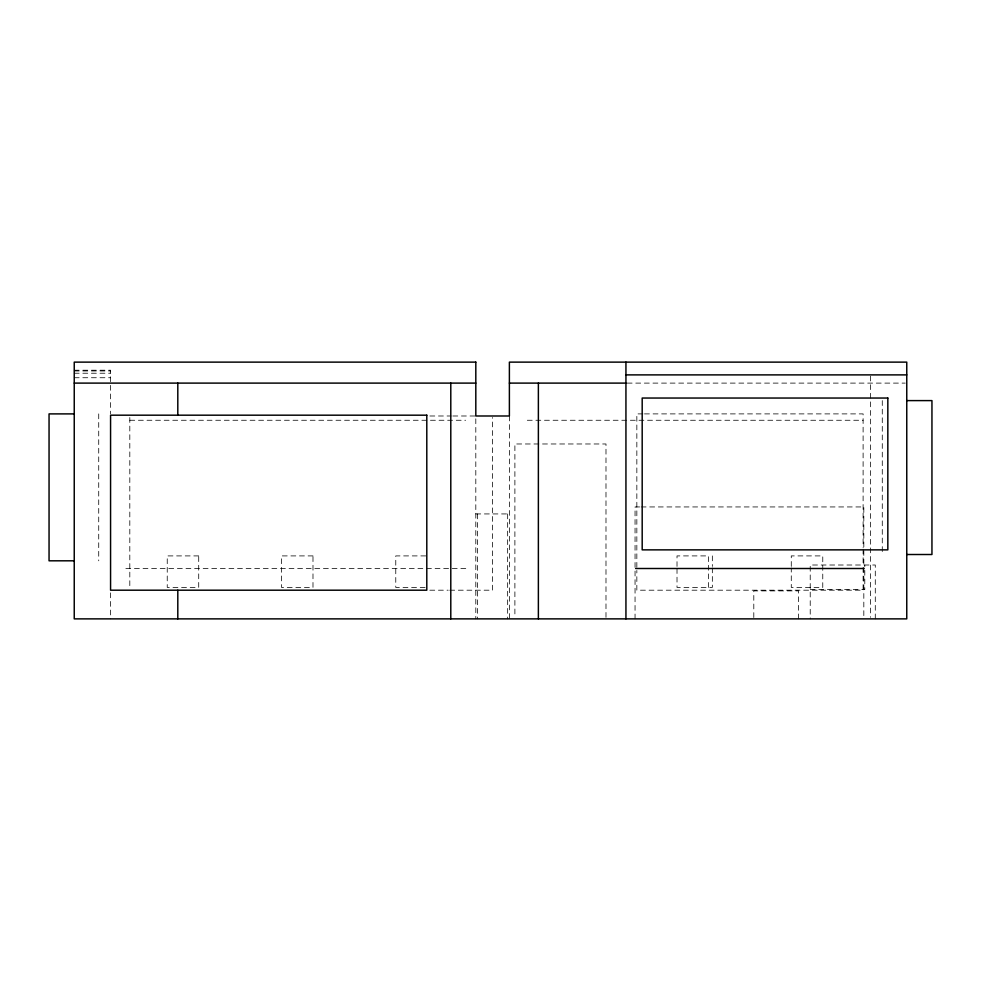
<?xml version="1.0" encoding="UTF-8"?>
<svg xmlns="http://www.w3.org/2000/svg" width="981" height="981" viewBox="0 0 981 981"><rect width="100%" height="100%" fill="white"/><g stroke="black" fill="none" stroke-linecap="round" stroke-linejoin="round"><path stroke-width="0.74" stroke-dasharray="4.91 3.68" d="M74.237 370.217L110.62 370.217L110.62 413.823M74.237 370.977L110.62 370.977M74.237 373.221L110.62 373.221M74.237 377.734L110.62 377.734M627.178 383.105L905.23 383.105M642.96 413.896L636.841 413.896L636.841 568.919M644.48 413.896L863.108 413.896L863.108 547.643M429.874 415.993L451.309 415.993M452.842 415.993L475.81 415.993L475.81 618.876M129.811 420.26L465.619 420.26M527.3 420.26L863.108 420.26M639.624 506.944L635.05 506.944L635.05 618.876M641.145 506.944L863.82 506.944L863.82 618.876M475.81 513.934L509.384 513.934M425.754 555.908L395.772 555.908L395.772 587.398L427.262 587.398M125.85 568.502L468.648 568.502M810.22 589.495L864.788 589.495L864.788 565.007M429.837 590.194L448.207 590.194M449.739 590.194L492.597 590.194L492.597 417.526M882.275 400.604L882.275 554.51M875.285 618.876L875.285 565.007L810.22 565.007L810.22 618.876M870.38 376.103L870.38 617.356M863.108 549.164L863.108 565.878M863.108 567.398L863.108 590.194L636.841 590.194L636.841 570.439M798.583 618.876L798.583 590.893L753.8 590.893L753.8 618.876M791.275 566.405L791.275 555.908L822.765 555.908L822.765 587.398L791.275 587.398L791.275 567.901M712.341 555.908L712.341 566.405M712.341 567.901L712.341 587.398L677.013 587.398L677.013 567.901M708.49 587.398L708.49 555.908L677.013 555.908L677.013 566.405M605.988 617.356L605.988 443.976L514.89 443.976L514.89 617.356M509.384 415.993L509.384 618.876M507.655 513.934L507.655 618.876M477.575 513.934L477.575 618.876M129.811 417.526L129.811 588.661M110.62 592.867L110.62 618.876M98.725 413.896L98.725 560.813M198.714 555.908L167.236 555.908L167.236 587.398L198.714 587.398L198.714 555.908M312.988 555.908L281.51 555.908L281.51 587.398L312.988 587.398L312.988 555.908"/><path stroke-width="1.47" d="M625.939 374.889L906.763 374.889M74.237 383.105L475.81 383.105M509.384 383.105L625.939 383.105M906.763 400.604L931.95 400.604L931.95 554.51L906.763 554.51M74.237 413.896L49.05 413.896L49.05 560.813L74.237 560.813M635.614 568.502L864.151 568.502M625.939 362.124L625.939 618.876M538.373 383.105L538.373 618.876M450.794 383.105L450.794 618.876M177.806 383.105L177.806 415.184M177.806 590.194L177.806 618.876M475.81 362.124L74.237 362.124L74.237 618.876L906.763 618.876L906.763 362.124L509.384 362.124L509.384 415.993L475.81 415.993L475.81 362.124M887.83 398.041L642.187 398.041L642.187 549.863L887.83 549.863L887.83 398.041M426.796 415.184L110.571 415.184L110.571 590.194L426.796 590.194L426.796 415.184"/></g></svg>
